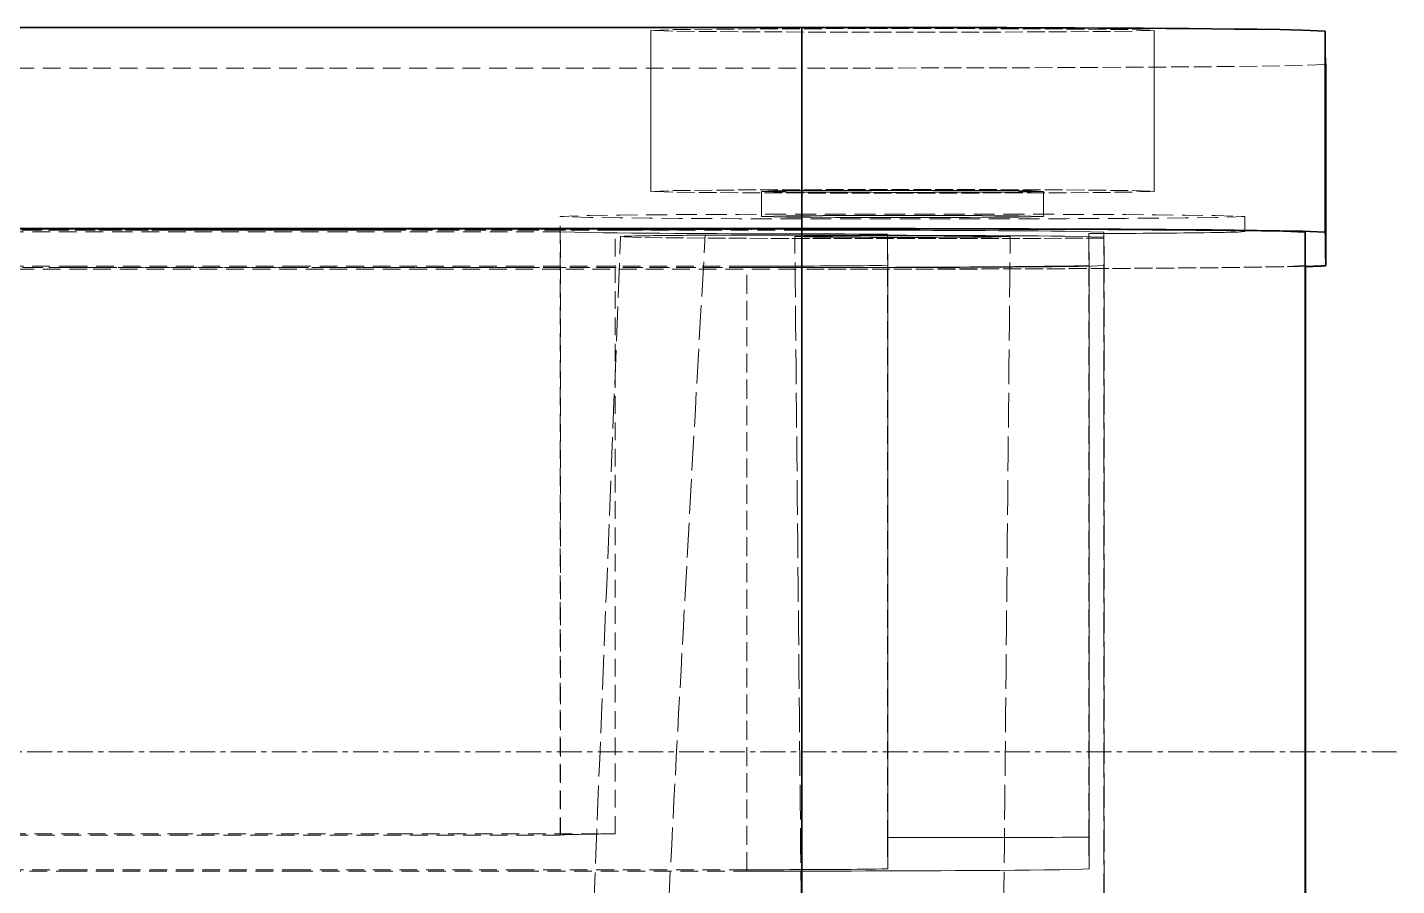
# Model space of a CAD drawing. Header units: millimetres. Extents: x 10 to 410, y 10 to 287.
# Drawn here: x 164.35 to 203, y 219.22 to 243.46 of the extents above; entities that cross this region are included whole.
import ezdxf

# ---------------------------------------------------------------- set-up
doc = ezdxf.new("R2010")
doc.units = ezdxf.units.MM
doc.linetypes.add('CENTER', pattern=[1.15, 0.7, -0.15, 0.15, -0.15])
doc.linetypes.add('DASHED', pattern=[0.75, 0.5, -0.25])
for name, color, linetype, lineweight in [('CENTER', 4, 'CENTER', 13), ('HIDDEN', 8, 'DASHED', 18), ('VISIBLE', 7, 'CONTINUOUS', 35)]:
    doc.layers.add(name, color=color, linetype=linetype, lineweight=lineweight)

msp = doc.modelspace()

# ---------------------------------------------------------------- linework, layer by layer
at = {"layer": 'CENTER'}
msp.add_line((16, 223), (203, 223), dxfattribs=at)
at = {"layer": 'HIDDEN'}
for points in [[(181.95, 243.377), (182.567, 243.398), (183.184, 243.405), (183.802, 243.411), (184.42, 243.415), (185.038, 243.419), (185.655, 243.422), (186.273, 243.424), (186.891, 243.425), (187.509, 243.427), (188.127, 243.427), (188.744, 243.428), (189.362, 243.428), (189.98, 243.427), (190.598, 243.427), (191.215, 243.425), (191.833, 243.424), (192.451, 243.422), (193.069, 243.419), (193.687, 243.415), (194.304, 243.411), (194.922, 243.405), (195.54, 243.398), (196.157, 243.377)], [(196.157, 243.377), (195.54, 243.356), (194.922, 243.348), (194.305, 243.342), (193.687, 243.338), (193.069, 243.335), (192.451, 243.332), (191.833, 243.33), (191.216, 243.328), (190.598, 243.327), (189.98, 243.326), (189.362, 243.326), (188.745, 243.326), (188.127, 243.326), (187.509, 243.327), (186.891, 243.328), (186.273, 243.33), (185.656, 243.332), (185.038, 243.335), (184.42, 243.338), (183.802, 243.342), (183.185, 243.348), (182.567, 243.356), (181.95, 243.377)], [(181.95, 238.831), (181.95, 239.028), (181.95, 239.226), (181.95, 239.424), (181.95, 239.621), (181.95, 239.819), (181.95, 240.017), (181.95, 240.214), (181.95, 240.412), (181.95, 240.61), (181.95, 240.807), (181.95, 241.005), (181.95, 241.203), (181.95, 241.4), (181.95, 241.598), (181.95, 241.795), (181.95, 241.993), (181.95, 242.191), (181.95, 242.388), (181.95, 242.586), (181.95, 242.784), (181.95, 242.981), (181.95, 243.179), (181.95, 243.377)], [(196.157, 243.377), (196.157, 243.377), (196.157, 243.377), (196.157, 243.377), (196.157, 243.377), (196.157, 243.377), (196.157, 243.377), (196.157, 243.377), (196.157, 243.377), (196.157, 243.377), (196.157, 243.377), (196.157, 243.377), (196.157, 243.377), (196.157, 243.377), (196.157, 243.377), (196.157, 243.377), (196.157, 243.377), (196.157, 243.377), (196.157, 243.377), (196.157, 243.377), (196.157, 243.377), (196.157, 243.377), (196.157, 243.377), (196.157, 243.377)], [(196.157, 238.831), (196.157, 239.028), (196.157, 239.226), (196.157, 239.424), (196.157, 239.621), (196.157, 239.819), (196.157, 240.017), (196.157, 240.214), (196.157, 240.412), (196.157, 240.61), (196.157, 240.807), (196.157, 241.005), (196.157, 241.203), (196.157, 241.4), (196.157, 241.598), (196.157, 241.795), (196.157, 241.993), (196.157, 242.191), (196.157, 242.388), (196.157, 242.586), (196.157, 242.784), (196.157, 242.981), (196.157, 243.179), (196.157, 243.377)], [(200.988, 243.356), (200.988, 243.316), (200.989, 243.275), (200.989, 243.234), (200.99, 243.193), (200.99, 243.153), (200.991, 243.112), (200.991, 243.071), (200.992, 243.03), (200.992, 242.989), (200.993, 242.949), (200.994, 242.908), (200.994, 242.867), (200.995, 242.826), (200.995, 242.786), (200.996, 242.745), (200.996, 242.704), (200.997, 242.663), (200.997, 242.622), (200.998, 242.582), (200.998, 242.541), (200.999, 242.5), (200.999, 242.459), (201, 242.419)], [(32.789, 242.312), (39.46, 242.312), (46.132, 242.312), (52.803, 242.312), (59.474, 242.312), (66.145, 242.312), (72.816, 242.312), (79.487, 242.312), (86.159, 242.312), (92.83, 242.312), (99.501, 242.312), (106.172, 242.312), (112.843, 242.312), (119.514, 242.312), (126.186, 242.312), (132.857, 242.312), (139.528, 242.312), (146.199, 242.312), (152.87, 242.312), (159.541, 242.312), (166.213, 242.312), (172.884, 242.312), (179.555, 242.313), (186.226, 242.313)], [(200.988, 242.414), (200.346, 242.387), (199.705, 242.375), (199.063, 242.366), (198.421, 242.359), (197.779, 242.352), (197.137, 242.347), (196.496, 242.342), (195.854, 242.338), (195.212, 242.334), (194.57, 242.331), (193.928, 242.328), (193.286, 242.325), (192.645, 242.323), (192.003, 242.321), (191.361, 242.319), (190.719, 242.318), (190.077, 242.316), (189.435, 242.315), (188.793, 242.314), (188.152, 242.313), (187.51, 242.313), (186.868, 242.313), (186.226, 242.313)], [(186.226, 236.63), (186.226, 236.877), (186.226, 237.124), (186.226, 237.371), (186.226, 237.618), (186.226, 237.865), (186.226, 238.112), (186.226, 238.359), (186.226, 238.606), (186.226, 238.853), (186.226, 239.101), (186.226, 239.348), (186.226, 239.595), (186.226, 239.842), (186.226, 240.089), (186.226, 240.336), (186.226, 240.583), (186.226, 240.83), (186.226, 241.077), (186.226, 241.324), (186.226, 241.571), (186.226, 241.818), (186.226, 242.065), (186.226, 242.313)], [(181.95, 238.831), (182.567, 238.851), (183.184, 238.859), (183.802, 238.865), (184.42, 238.869), (185.038, 238.873), (185.655, 238.875), (186.273, 238.878), (186.891, 238.879), (187.509, 238.88), (188.127, 238.881), (188.744, 238.882), (189.362, 238.882), (189.98, 238.881), (190.598, 238.88), (191.215, 238.879), (191.833, 238.878), (192.451, 238.875), (193.069, 238.873), (193.687, 238.869), (194.304, 238.865), (194.922, 238.859), (195.54, 238.851), (196.157, 238.831)], [(185.075, 238.831), (185.421, 238.842), (185.767, 238.847), (186.113, 238.85), (186.459, 238.852), (186.805, 238.854), (187.15, 238.856), (187.496, 238.857), (187.842, 238.858), (188.188, 238.858), (188.534, 238.859), (188.88, 238.859), (189.226, 238.859), (189.572, 238.859), (189.918, 238.858), (190.264, 238.858), (190.61, 238.857), (190.956, 238.856), (191.302, 238.854), (191.648, 238.852), (191.994, 238.85), (192.34, 238.847), (192.686, 238.842), (193.031, 238.831)], [(196.157, 238.831), (195.54, 238.81), (194.922, 238.802), (194.305, 238.796), (193.687, 238.792), (193.069, 238.789), (192.451, 238.786), (191.833, 238.784), (191.216, 238.782), (190.598, 238.781), (189.98, 238.78), (189.362, 238.78), (188.745, 238.78), (188.127, 238.78), (187.509, 238.781), (186.891, 238.782), (186.273, 238.784), (185.656, 238.786), (185.038, 238.789), (184.42, 238.792), (183.802, 238.796), (183.185, 238.802), (182.567, 238.81), (181.95, 238.831)], [(193.031, 238.831), (192.686, 238.819), (192.34, 238.815), (191.994, 238.811), (191.648, 238.809), (191.302, 238.807), (190.956, 238.806), (190.61, 238.804), (190.264, 238.803), (189.918, 238.803), (189.572, 238.802), (189.226, 238.802), (188.88, 238.802), (188.534, 238.802), (188.188, 238.803), (187.843, 238.803), (187.497, 238.804), (187.151, 238.806), (186.805, 238.807), (186.459, 238.809), (186.113, 238.811), (185.767, 238.815), (185.421, 238.819), (185.075, 238.831)], [(185.075, 238.12), (185.075, 238.151), (185.075, 238.182), (185.075, 238.213), (185.075, 238.244), (185.075, 238.275), (185.075, 238.306), (185.075, 238.336), (185.075, 238.367), (185.075, 238.398), (185.075, 238.429), (185.075, 238.46), (185.075, 238.491), (185.075, 238.522), (185.075, 238.553), (185.075, 238.584), (185.075, 238.614), (185.075, 238.645), (185.075, 238.676), (185.075, 238.707), (185.075, 238.738), (185.075, 238.769), (185.075, 238.8), (185.075, 238.831)], [(193.031, 238.831), (193.031, 238.831), (193.031, 238.831), (193.031, 238.831), (193.031, 238.831), (193.031, 238.831), (193.031, 238.831), (193.031, 238.831), (193.031, 238.831), (193.031, 238.831), (193.031, 238.831), (193.031, 238.831), (193.031, 238.831), (193.031, 238.831), (193.031, 238.831), (193.031, 238.831), (193.031, 238.831), (193.031, 238.831), (193.031, 238.831), (193.031, 238.831), (193.031, 238.831), (193.031, 238.831), (193.031, 238.831), (193.031, 238.831)], [(193.031, 238.12), (193.031, 238.151), (193.031, 238.182), (193.031, 238.213), (193.031, 238.244), (193.031, 238.275), (193.031, 238.306), (193.031, 238.336), (193.031, 238.367), (193.031, 238.398), (193.031, 238.429), (193.031, 238.46), (193.031, 238.491), (193.031, 238.522), (193.031, 238.553), (193.031, 238.584), (193.031, 238.614), (193.031, 238.645), (193.031, 238.676), (193.031, 238.707), (193.031, 238.738), (193.031, 238.769), (193.031, 238.8), (193.031, 238.831)], [(196.157, 238.831), (196.157, 238.831), (196.157, 238.831), (196.157, 238.831), (196.157, 238.831), (196.157, 238.831), (196.157, 238.831), (196.157, 238.831), (196.157, 238.831), (196.157, 238.831), (196.157, 238.831), (196.157, 238.831), (196.157, 238.831), (196.157, 238.831), (196.157, 238.831), (196.157, 238.831), (196.157, 238.831), (196.157, 238.831), (196.157, 238.831), (196.157, 238.831), (196.157, 238.831), (196.157, 238.831), (196.157, 238.831), (196.157, 238.831)], [(179.392, 238.12), (180.231, 238.149), (181.071, 238.159), (181.912, 238.167), (182.752, 238.173), (183.592, 238.177), (184.432, 238.181), (185.272, 238.184), (186.113, 238.186), (186.953, 238.188), (187.793, 238.189), (188.633, 238.19), (189.473, 238.19), (190.313, 238.189), (191.154, 238.188), (191.994, 238.186), (192.834, 238.184), (193.674, 238.181), (194.514, 238.177), (195.354, 238.173), (196.195, 238.167), (197.035, 238.159), (197.875, 238.149), (198.714, 238.12)], [(198.714, 238.12), (197.875, 238.092), (197.035, 238.081), (196.195, 238.074), (195.355, 238.068), (194.515, 238.063), (193.674, 238.059), (192.834, 238.056), (191.994, 238.054), (191.154, 238.053), (190.314, 238.052), (189.474, 238.051), (188.633, 238.051), (187.793, 238.052), (186.953, 238.053), (186.113, 238.054), (185.273, 238.056), (184.432, 238.059), (183.592, 238.063), (182.752, 238.068), (181.912, 238.074), (181.072, 238.081), (180.232, 238.092), (179.392, 238.12)], [(179.392, 220.646), (179.392, 221.406), (179.392, 222.165), (179.392, 222.925), (179.392, 223.685), (179.392, 224.445), (179.392, 225.204), (179.392, 225.964), (179.392, 226.724), (179.392, 227.484), (179.392, 228.243), (179.392, 229.003), (179.392, 229.763), (179.392, 230.523), (179.392, 231.282), (179.392, 232.042), (179.392, 232.802), (179.392, 233.562), (179.392, 234.322), (179.392, 235.081), (179.392, 235.841), (179.392, 236.601), (179.392, 237.361), (179.392, 238.12)], [(185.075, 238.12), (185.421, 238.132), (185.767, 238.136), (186.113, 238.139), (186.459, 238.142), (186.805, 238.144), (187.15, 238.145), (187.496, 238.147), (187.842, 238.147), (188.188, 238.148), (188.534, 238.149), (188.88, 238.149), (189.226, 238.149), (189.572, 238.149), (189.918, 238.148), (190.264, 238.147), (190.61, 238.147), (190.956, 238.145), (191.302, 238.144), (191.648, 238.142), (191.994, 238.139), (192.34, 238.136), (192.686, 238.132), (193.031, 238.12)], [(193.031, 238.12), (192.686, 238.109), (192.34, 238.104), (191.994, 238.101), (191.648, 238.099), (191.302, 238.097), (190.956, 238.095), (190.61, 238.094), (190.264, 238.093), (189.918, 238.092), (189.572, 238.092), (189.226, 238.092), (188.88, 238.092), (188.534, 238.092), (188.188, 238.092), (187.843, 238.093), (187.497, 238.094), (187.151, 238.095), (186.805, 238.097), (186.459, 238.099), (186.113, 238.101), (185.767, 238.104), (185.421, 238.109), (185.075, 238.12)], [(193.031, 238.12), (193.031, 238.12), (193.031, 238.12), (193.031, 238.12), (193.031, 238.12), (193.031, 238.12), (193.031, 238.12), (193.031, 238.12), (193.031, 238.12), (193.031, 238.12), (193.031, 238.12), (193.031, 238.12), (193.031, 238.12), (193.031, 238.12), (193.031, 238.12), (193.031, 238.12), (193.031, 238.12), (193.031, 238.12), (193.031, 238.12), (193.031, 238.12), (193.031, 238.12), (193.031, 238.12), (193.031, 238.12), (193.031, 238.12)], [(198.714, 238.12), (198.714, 238.12), (198.714, 238.12), (198.714, 238.12), (198.714, 238.12), (198.714, 238.12), (198.714, 238.12), (198.714, 238.12), (198.714, 238.12), (198.714, 238.12), (198.714, 238.12), (198.714, 238.12), (198.714, 238.12), (198.714, 238.12), (198.714, 238.12), (198.714, 238.12), (198.714, 238.12), (198.714, 238.12), (198.714, 238.12), (198.714, 238.12), (198.714, 238.12), (198.714, 238.12), (198.714, 238.12), (198.714, 238.12)], [(198.714, 237.694), (198.714, 237.713), (198.714, 237.731), (198.714, 237.75), (198.714, 237.768), (198.714, 237.787), (198.714, 237.805), (198.714, 237.824), (198.714, 237.842), (198.714, 237.861), (198.714, 237.879), (198.714, 237.898), (198.714, 237.916), (198.714, 237.935), (198.714, 237.953), (198.714, 237.972), (198.714, 237.991), (198.714, 238.009), (198.714, 238.028), (198.714, 238.046), (198.714, 238.065), (198.714, 238.083), (198.714, 238.102), (198.714, 238.12)], [(186.211, 237.735), (179.54, 237.735), (172.869, 237.735), (166.198, 237.735), (159.527, 237.735), (152.856, 237.735), (146.184, 237.735), (139.513, 237.735), (132.842, 237.735), (126.171, 237.735), (119.5, 237.735), (112.829, 237.735), (106.157, 237.735), (99.486, 237.735), (92.815, 237.735), (86.144, 237.735), (79.473, 237.735), (72.802, 237.735), (66.13, 237.735), (59.459, 237.735), (52.788, 237.735), (46.117, 237.735), (39.446, 237.735), (32.775, 237.735)], [(180.947, 237.732), (174.734, 237.732), (168.52, 237.732), (162.307, 237.732), (156.094, 237.732), (149.88, 237.732), (143.667, 237.732), (137.453, 237.732), (131.24, 237.732), (125.027, 237.732), (118.813, 237.732), (112.6, 237.732), (106.386, 237.732), (100.173, 237.732), (93.959, 237.732), (87.746, 237.732), (81.533, 237.732), (75.319, 237.732), (69.106, 237.732), (62.892, 237.732), (56.679, 237.732), (50.466, 237.732), (44.252, 237.732), (38.039, 237.732)], [(179.402, 237.691), (173.323, 237.691), (167.244, 237.691), (161.165, 237.691), (155.086, 237.691), (149.007, 237.691), (142.928, 237.691), (136.849, 237.691), (130.77, 237.691), (124.691, 237.691), (118.612, 237.691), (112.533, 237.691), (106.454, 237.691), (100.375, 237.691), (94.296, 237.691), (88.217, 237.691), (82.138, 237.691), (76.059, 237.691), (69.98, 237.691), (63.901, 237.691), (57.822, 237.691), (51.743, 237.691), (45.664, 237.691), (39.585, 237.691)], [(179.402, 220.643), (179.402, 221.384), (179.402, 222.125), (179.402, 222.867), (179.402, 223.608), (179.402, 224.349), (179.402, 225.09), (179.402, 225.831), (179.402, 226.573), (179.402, 227.314), (179.402, 228.055), (179.402, 228.796), (179.402, 229.538), (179.402, 230.279), (179.402, 231.02), (179.402, 231.761), (179.402, 232.502), (179.402, 233.244), (179.402, 233.985), (179.402, 234.726), (179.402, 235.467), (179.402, 236.209), (179.402, 236.95), (179.402, 237.691)], [(188.628, 237.625), (188.227, 237.625), (187.826, 237.625), (187.425, 237.626), (187.023, 237.626), (186.622, 237.627), (186.221, 237.628), (185.82, 237.629), (185.419, 237.63), (185.018, 237.631), (184.616, 237.632), (184.215, 237.634), (183.814, 237.636), (183.413, 237.638), (183.012, 237.64), (182.611, 237.642), (182.209, 237.645), (181.808, 237.648), (181.407, 237.652), (181.006, 237.656), (180.605, 237.66), (180.204, 237.666), (179.803, 237.674), (179.402, 237.691)], [(180.947, 237.732), (181.72, 237.739), (182.492, 237.745), (183.265, 237.75), (184.037, 237.753), (184.81, 237.756), (185.582, 237.759), (186.355, 237.761), (187.127, 237.762), (187.9, 237.763), (188.672, 237.763), (189.445, 237.763), (190.217, 237.763), (190.99, 237.762), (191.763, 237.761), (192.535, 237.759), (193.308, 237.756), (194.08, 237.753), (194.853, 237.749), (195.625, 237.745), (196.398, 237.739), (197.17, 237.732), (197.943, 237.721), (198.714, 237.694)], [(180.947, 220.684), (180.947, 221.425), (180.947, 222.166), (180.947, 222.907), (180.947, 223.649), (180.947, 224.39), (180.947, 225.131), (180.947, 225.872), (180.947, 226.613), (180.947, 227.355), (180.947, 228.096), (180.947, 228.837), (180.947, 229.578), (180.947, 230.32), (180.947, 231.061), (180.947, 231.802), (180.947, 232.543), (180.947, 233.284), (180.947, 234.026), (180.947, 234.767), (180.947, 235.508), (180.947, 236.249), (180.947, 236.991), (180.947, 237.732)], [(194.736, 237.674), (194.367, 237.691), (193.996, 237.699), (193.625, 237.704), (193.255, 237.708), (192.884, 237.712), (192.513, 237.715), (192.143, 237.718), (191.772, 237.72), (191.401, 237.722), (191.031, 237.724), (190.66, 237.726), (190.289, 237.727), (189.918, 237.729), (189.548, 237.73), (189.177, 237.731), (188.806, 237.732), (188.436, 237.733), (188.065, 237.733), (187.694, 237.734), (187.323, 237.734), (186.953, 237.735), (186.582, 237.735), (186.211, 237.735)], [(186.211, 237.593), (186.211, 237.599), (186.211, 237.605), (186.211, 237.611), (186.211, 237.617), (186.211, 237.624), (186.211, 237.63), (186.211, 237.636), (186.211, 237.642), (186.211, 237.648), (186.211, 237.655), (186.211, 237.661), (186.211, 237.667), (186.211, 237.673), (186.211, 237.679), (186.211, 237.685), (186.211, 237.692), (186.211, 237.698), (186.211, 237.704), (186.211, 237.71), (186.211, 237.716), (186.211, 237.722), (186.211, 237.729), (186.211, 237.735)], [(198.714, 237.694), (198.524, 237.68), (198.332, 237.675), (198.141, 237.671), (197.949, 237.667), (197.758, 237.664), (197.566, 237.661), (197.375, 237.659), (197.183, 237.657), (196.992, 237.655), (196.8, 237.653), (196.609, 237.651), (196.417, 237.649), (196.226, 237.648), (196.034, 237.646), (195.843, 237.645), (195.651, 237.643), (195.46, 237.642), (195.268, 237.641), (195.077, 237.64), (194.885, 237.639), (194.694, 237.638), (194.502, 237.637), (194.311, 237.636)], [(194.749, 236.736), (194.748, 236.777), (194.748, 236.817), (194.747, 236.858), (194.747, 236.899), (194.746, 236.94), (194.746, 236.98), (194.745, 237.021), (194.745, 237.062), (194.744, 237.103), (194.743, 237.144), (194.743, 237.184), (194.742, 237.225), (194.742, 237.266), (194.741, 237.307), (194.741, 237.347), (194.74, 237.388), (194.74, 237.429), (194.739, 237.47), (194.739, 237.511), (194.738, 237.551), (194.738, 237.592), (194.737, 237.633), (194.736, 237.674)], [(194.736, 237.532), (194.736, 237.538), (194.736, 237.544), (194.736, 237.55), (194.736, 237.556), (194.736, 237.562), (194.736, 237.569), (194.736, 237.575), (194.736, 237.581), (194.736, 237.587), (194.736, 237.593), (194.736, 237.6), (194.736, 237.606), (194.736, 237.612), (194.736, 237.618), (194.736, 237.624), (194.736, 237.63), (194.736, 237.637), (194.736, 237.643), (194.736, 237.649), (194.736, 237.655), (194.736, 237.661), (194.736, 237.667), (194.736, 237.674)], [(198.714, 237.694), (198.714, 237.694), (198.714, 237.694), (198.714, 237.694), (198.714, 237.694), (198.714, 237.694), (198.714, 237.694), (198.714, 237.694), (198.714, 237.694), (198.714, 237.694), (198.714, 237.694), (198.714, 237.694), (198.714, 237.694), (198.714, 237.694), (198.714, 237.694), (198.714, 237.694), (198.714, 237.694), (198.714, 237.694), (198.714, 237.694), (198.714, 237.694), (198.714, 237.694), (198.714, 237.694), (198.714, 237.694), (198.714, 237.694)], [(200.419, 237.674), (200.42, 237.633), (200.42, 237.592), (200.421, 237.551), (200.421, 237.511), (200.422, 237.47), (200.423, 237.429), (200.423, 237.388), (200.424, 237.347), (200.424, 237.307), (200.425, 237.266), (200.425, 237.225), (200.426, 237.184), (200.426, 237.144), (200.427, 237.103), (200.427, 237.062), (200.428, 237.021), (200.428, 236.98), (200.429, 236.94), (200.43, 236.899), (200.43, 236.858), (200.431, 236.817), (200.431, 236.777), (200.432, 236.736)], [(181.097, 237.552), (181.048, 236.323), (180.999, 235.094), (180.95, 233.864), (180.901, 232.635), (180.851, 231.406), (180.802, 230.177), (180.753, 228.948), (180.704, 227.718), (180.655, 226.489), (180.606, 225.26), (180.556, 224.031), (180.507, 222.802), (180.458, 221.573), (180.409, 220.343), (180.36, 219.114), (180.311, 217.885), (180.261, 216.656), (180.212, 215.427), (180.163, 214.197), (180.114, 212.968), (180.065, 211.739), (180.016, 210.51), (179.966, 209.281)], [(181.097, 237.552), (181.2, 237.561), (181.304, 237.565), (181.408, 237.568), (181.512, 237.57), (181.616, 237.572), (181.719, 237.574), (181.823, 237.576), (181.927, 237.577), (182.031, 237.579), (182.135, 237.58), (182.239, 237.581), (182.342, 237.583), (182.446, 237.584), (182.55, 237.585), (182.654, 237.586), (182.758, 237.587), (182.862, 237.588), (182.966, 237.589), (183.069, 237.59), (183.173, 237.59), (183.277, 237.591), (183.381, 237.592), (183.485, 237.593)], [(194.737, 237.512), (194.144, 237.508), (193.551, 237.505), (192.958, 237.502), (192.364, 237.5), (191.771, 237.498), (191.178, 237.497), (190.585, 237.496), (189.992, 237.495), (189.399, 237.495), (188.806, 237.495), (188.213, 237.495), (187.62, 237.496), (187.027, 237.497), (186.434, 237.498), (185.841, 237.5), (185.248, 237.502), (184.655, 237.504), (184.062, 237.508), (183.469, 237.511), (182.876, 237.516), (182.283, 237.522), (181.69, 237.53), (181.097, 237.552)], [(183.485, 237.593), (183.415, 236.364), (183.345, 235.135), (183.276, 233.906), (183.207, 232.677), (183.139, 231.448), (183.071, 230.219), (183.003, 228.989), (182.936, 227.76), (182.869, 226.531), (182.802, 225.302), (182.736, 224.073), (182.67, 222.844), (182.604, 221.614), (182.539, 220.385), (182.474, 219.156), (182.409, 217.927), (182.345, 216.697), (182.28, 215.468), (182.216, 214.239), (182.152, 213.009), (182.089, 211.78), (182.025, 210.551), (181.962, 209.321)], [(183.485, 237.593), (183.603, 237.593), (183.722, 237.593), (183.84, 237.593), (183.959, 237.593), (184.077, 237.593), (184.196, 237.593), (184.315, 237.593), (184.433, 237.593), (184.552, 237.593), (184.67, 237.593), (184.789, 237.593), (184.907, 237.593), (185.026, 237.593), (185.144, 237.593), (185.263, 237.593), (185.382, 237.593), (185.5, 237.593), (185.619, 237.593), (185.737, 237.593), (185.856, 237.593), (185.974, 237.593), (186.093, 237.593), (186.211, 237.593)], [(186.014, 237.552), (186.278, 237.561), (186.542, 237.564), (186.806, 237.567), (187.071, 237.569), (187.335, 237.57), (187.599, 237.571), (187.864, 237.572), (188.128, 237.573), (188.392, 237.573), (188.657, 237.574), (188.921, 237.574), (189.185, 237.574), (189.45, 237.574), (189.714, 237.573), (189.978, 237.573), (190.243, 237.572), (190.507, 237.571), (190.772, 237.57), (191.036, 237.569), (191.3, 237.567), (191.565, 237.564), (191.829, 237.561), (192.093, 237.552)], [(192.093, 237.552), (191.829, 237.543), (191.565, 237.54), (191.3, 237.537), (191.036, 237.535), (190.772, 237.534), (190.507, 237.533), (190.243, 237.532), (189.979, 237.531), (189.714, 237.531), (189.45, 237.53), (189.186, 237.53), (188.921, 237.53), (188.657, 237.53), (188.392, 237.531), (188.128, 237.531), (187.864, 237.532), (187.599, 237.533), (187.335, 237.534), (187.071, 237.535), (186.806, 237.537), (186.542, 237.54), (186.278, 237.543), (186.014, 237.552)], [(186.283, 209.281), (186.271, 210.51), (186.26, 211.739), (186.248, 212.968), (186.236, 214.197), (186.224, 215.427), (186.213, 216.656), (186.201, 217.885), (186.189, 219.114), (186.178, 220.343), (186.166, 221.572), (186.154, 222.802), (186.142, 224.031), (186.131, 225.26), (186.119, 226.489), (186.107, 227.718), (186.096, 228.948), (186.084, 230.177), (186.072, 231.406), (186.06, 232.635), (186.049, 233.864), (186.037, 235.094), (186.025, 236.323), (186.014, 237.552)], [(194.736, 237.532), (194.367, 237.549), (193.996, 237.557), (193.625, 237.562), (193.255, 237.566), (192.884, 237.57), (192.513, 237.573), (192.143, 237.576), (191.772, 237.578), (191.401, 237.58), (191.031, 237.582), (190.66, 237.584), (190.289, 237.585), (189.918, 237.587), (189.548, 237.588), (189.177, 237.589), (188.806, 237.59), (188.436, 237.591), (188.065, 237.591), (187.694, 237.592), (187.323, 237.592), (186.953, 237.593), (186.582, 237.593), (186.211, 237.593)], [(188.628, 220.577), (188.628, 221.318), (188.628, 222.059), (188.628, 222.8), (188.628, 223.542), (188.628, 224.283), (188.628, 225.024), (188.628, 225.765), (188.628, 226.506), (188.628, 227.248), (188.628, 227.989), (188.628, 228.73), (188.628, 229.471), (188.628, 230.213), (188.628, 230.954), (188.628, 231.695), (188.628, 232.436), (188.628, 233.177), (188.628, 233.919), (188.628, 234.66), (188.628, 235.401), (188.628, 236.142), (188.628, 236.884), (188.628, 237.625)], [(188.64, 236.747), (188.639, 236.785), (188.639, 236.823), (188.638, 236.862), (188.638, 236.9), (188.637, 236.938), (188.637, 236.976), (188.636, 237.014), (188.636, 237.052), (188.635, 237.091), (188.635, 237.129), (188.634, 237.167), (188.634, 237.205), (188.633, 237.243), (188.633, 237.281), (188.632, 237.32), (188.632, 237.358), (188.631, 237.396), (188.631, 237.434), (188.63, 237.472), (188.63, 237.51), (188.629, 237.548), (188.629, 237.587), (188.628, 237.625)], [(191.824, 209.281), (191.835, 210.51), (191.847, 211.739), (191.859, 212.968), (191.871, 214.197), (191.882, 215.427), (191.894, 216.656), (191.906, 217.885), (191.917, 219.114), (191.929, 220.343), (191.941, 221.572), (191.952, 222.802), (191.964, 224.031), (191.976, 225.26), (191.988, 226.489), (191.999, 227.718), (192.011, 228.948), (192.023, 230.177), (192.034, 231.406), (192.046, 232.635), (192.058, 233.864), (192.07, 235.094), (192.081, 236.323), (192.093, 237.552)], [(192.093, 237.552), (192.093, 237.552), (192.093, 237.552), (192.093, 237.552), (192.093, 237.552), (192.093, 237.552), (192.093, 237.552), (192.093, 237.552), (192.093, 237.552), (192.093, 237.552), (192.093, 237.552), (192.093, 237.552), (192.093, 237.552), (192.093, 237.552), (192.093, 237.552), (192.093, 237.552), (192.093, 237.552), (192.093, 237.552), (192.093, 237.552), (192.093, 237.552), (192.093, 237.552), (192.093, 237.552), (192.093, 237.552), (192.093, 237.552)], [(194.323, 236.747), (194.322, 236.786), (194.321, 236.824), (194.321, 236.863), (194.32, 236.902), (194.32, 236.94), (194.319, 236.979), (194.319, 237.018), (194.318, 237.056), (194.318, 237.095), (194.317, 237.134), (194.317, 237.172), (194.316, 237.211), (194.316, 237.249), (194.315, 237.288), (194.315, 237.327), (194.314, 237.365), (194.314, 237.404), (194.313, 237.443), (194.313, 237.481), (194.312, 237.52), (194.312, 237.559), (194.311, 237.597), (194.311, 237.636)], [(194.311, 220.588), (194.311, 221.329), (194.311, 222.07), (194.311, 222.811), (194.311, 223.553), (194.311, 224.294), (194.311, 225.035), (194.311, 225.776), (194.311, 226.518), (194.311, 227.259), (194.311, 228), (194.311, 228.741), (194.311, 229.482), (194.311, 230.224), (194.311, 230.965), (194.311, 231.706), (194.311, 232.447), (194.311, 233.189), (194.311, 233.93), (194.311, 234.671), (194.311, 235.412), (194.311, 236.153), (194.311, 236.895), (194.311, 237.636)], [(194.736, 237.532), (194.736, 237.531), (194.736, 237.53), (194.736, 237.529), (194.736, 237.528), (194.736, 237.527), (194.736, 237.527), (194.736, 237.526), (194.737, 237.525), (194.737, 237.524), (194.737, 237.523), (194.737, 237.522), (194.737, 237.521), (194.737, 237.521), (194.737, 237.52), (194.737, 237.519), (194.737, 237.518), (194.737, 237.517), (194.737, 237.516), (194.737, 237.515), (194.737, 237.515), (194.737, 237.514), (194.737, 237.513), (194.737, 237.512)], [(194.737, 209.23), (194.737, 210.459), (194.737, 211.689), (194.737, 212.919), (194.737, 214.148), (194.737, 215.378), (194.737, 216.608), (194.737, 217.837), (194.737, 219.067), (194.737, 220.297), (194.737, 221.526), (194.737, 222.756), (194.737, 223.986), (194.737, 225.215), (194.737, 226.445), (194.737, 227.675), (194.737, 228.904), (194.737, 230.134), (194.737, 231.364), (194.737, 232.593), (194.737, 233.823), (194.737, 235.053), (194.737, 236.282), (194.737, 237.512)], [(186.225, 236.675), (179.554, 236.675), (172.883, 236.675), (166.212, 236.675), (159.541, 236.675), (152.87, 236.675), (146.198, 236.675), (139.527, 236.675), (132.856, 236.675), (126.185, 236.675), (119.514, 236.675), (112.843, 236.675), (106.171, 236.675), (99.5, 236.675), (92.829, 236.675), (86.158, 236.675), (79.487, 236.675), (72.816, 236.675), (66.144, 236.675), (59.473, 236.675), (52.802, 236.675), (46.131, 236.675), (39.46, 236.675), (32.789, 236.675)], [(32.789, 236.634), (39.46, 236.634), (46.132, 236.634), (52.803, 236.634), (59.474, 236.634), (66.145, 236.634), (72.816, 236.634), (79.487, 236.634), (86.159, 236.634), (92.83, 236.634), (99.501, 236.634), (106.172, 236.634), (112.843, 236.634), (119.514, 236.634), (126.185, 236.634), (132.857, 236.634), (139.528, 236.634), (146.199, 236.634), (152.87, 236.634), (159.541, 236.634), (166.212, 236.634), (172.884, 236.634), (179.555, 236.634), (186.226, 236.634)], [(32.789, 236.63), (39.46, 236.63), (46.132, 236.63), (52.803, 236.63), (59.474, 236.63), (66.145, 236.63), (72.816, 236.63), (79.487, 236.63), (86.159, 236.63), (92.83, 236.63), (99.501, 236.63), (106.172, 236.63), (112.843, 236.63), (119.514, 236.63), (126.186, 236.63), (132.857, 236.63), (139.528, 236.63), (146.199, 236.63), (152.87, 236.63), (159.541, 236.63), (166.213, 236.63), (172.884, 236.63), (179.555, 236.63), (186.226, 236.63)], [(184.663, 236.678), (178.288, 236.678), (171.914, 236.678), (165.54, 236.678), (159.165, 236.678), (152.791, 236.678), (146.417, 236.678), (140.042, 236.678), (133.668, 236.678), (127.294, 236.678), (120.919, 236.678), (114.545, 236.678), (108.17, 236.678), (101.796, 236.678), (95.422, 236.678), (89.047, 236.678), (82.673, 236.678), (76.299, 236.678), (69.924, 236.678), (63.55, 236.678), (57.176, 236.678), (50.801, 236.678), (44.427, 236.678), (38.053, 236.678)], [(184.662, 236.718), (178.355, 236.718), (172.048, 236.718), (165.741, 236.718), (159.434, 236.718), (153.126, 236.718), (146.819, 236.718), (140.512, 236.718), (134.205, 236.718), (127.898, 236.718), (121.591, 236.718), (115.284, 236.718), (108.977, 236.718), (102.669, 236.718), (96.362, 236.718), (90.055, 236.718), (83.748, 236.718), (77.441, 236.718), (71.134, 236.718), (64.827, 236.718), (58.519, 236.718), (52.212, 236.718), (45.905, 236.718), (39.598, 236.718)], [(184.662, 236.718), (184.835, 236.719), (185.008, 236.719), (185.181, 236.719), (185.354, 236.719), (185.527, 236.719), (185.7, 236.72), (185.873, 236.72), (186.046, 236.72), (186.219, 236.721), (186.392, 236.721), (186.565, 236.722), (186.738, 236.723), (186.911, 236.724), (187.084, 236.724), (187.256, 236.725), (187.429, 236.727), (187.602, 236.728), (187.775, 236.729), (187.948, 236.731), (188.121, 236.733), (188.294, 236.735), (188.467, 236.739), (188.64, 236.747)], [(184.662, 219.67), (184.662, 220.412), (184.662, 221.153), (184.662, 221.894), (184.662, 222.635), (184.662, 223.377), (184.662, 224.118), (184.662, 224.859), (184.662, 225.6), (184.662, 226.341), (184.662, 227.083), (184.662, 227.824), (184.662, 228.565), (184.662, 229.306), (184.662, 230.048), (184.662, 230.789), (184.662, 231.53), (184.662, 232.271), (184.662, 233.012), (184.662, 233.754), (184.662, 234.495), (184.662, 235.236), (184.662, 235.977), (184.662, 236.718)], [(184.663, 236.678), (185.083, 236.678), (185.503, 236.678), (185.923, 236.678), (186.343, 236.679), (186.763, 236.679), (187.183, 236.68), (187.603, 236.681), (188.023, 236.682), (188.443, 236.683), (188.863, 236.685), (189.283, 236.686), (189.703, 236.688), (190.123, 236.69), (190.543, 236.692), (190.963, 236.695), (191.383, 236.697), (191.803, 236.7), (192.223, 236.704), (192.643, 236.708), (193.063, 236.713), (193.484, 236.719), (193.903, 236.727), (194.323, 236.747)], [(184.663, 219.63), (184.663, 220.371), (184.663, 221.112), (184.663, 221.853), (184.663, 222.595), (184.663, 223.336), (184.663, 224.077), (184.663, 224.818), (184.663, 225.559), (184.663, 226.301), (184.663, 227.042), (184.663, 227.783), (184.663, 228.524), (184.663, 229.266), (184.663, 230.007), (184.663, 230.748), (184.663, 231.489), (184.663, 232.23), (184.663, 232.972), (184.663, 233.713), (184.663, 234.454), (184.663, 235.195), (184.663, 235.937), (184.663, 236.678)], [(186.225, 236.675), (186.596, 236.675), (186.967, 236.675), (187.337, 236.675), (187.708, 236.676), (188.079, 236.676), (188.449, 236.677), (188.82, 236.678), (189.19, 236.679), (189.561, 236.68), (189.932, 236.681), (190.302, 236.682), (190.673, 236.684), (191.044, 236.685), (191.414, 236.687), (191.785, 236.689), (192.156, 236.692), (192.526, 236.695), (192.897, 236.698), (193.267, 236.701), (193.638, 236.706), (194.009, 236.711), (194.379, 236.718), (194.749, 236.736)], [(186.225, 208.261), (186.225, 209.497), (186.225, 210.732), (186.225, 211.967), (186.225, 213.203), (186.225, 214.438), (186.225, 215.673), (186.225, 216.909), (186.225, 218.144), (186.225, 219.38), (186.225, 220.615), (186.225, 221.85), (186.225, 223.086), (186.225, 224.321), (186.225, 225.556), (186.225, 226.792), (186.225, 228.027), (186.225, 229.262), (186.225, 230.498), (186.225, 231.733), (186.225, 232.969), (186.225, 234.204), (186.225, 235.439), (186.225, 236.675)], [(200.419, 236.732), (199.803, 236.706), (199.186, 236.694), (198.569, 236.685), (197.952, 236.678), (197.334, 236.672), (196.717, 236.667), (196.1, 236.663), (195.483, 236.659), (194.866, 236.655), (194.249, 236.652), (193.632, 236.649), (193.015, 236.646), (192.397, 236.644), (191.78, 236.642), (191.163, 236.64), (190.546, 236.639), (189.929, 236.637), (189.312, 236.636), (188.695, 236.635), (188.077, 236.635), (187.46, 236.634), (186.843, 236.634), (186.226, 236.634)], [(200.432, 236.707), (199.814, 236.694), (199.197, 236.685), (198.579, 236.678), (197.961, 236.671), (197.344, 236.666), (196.726, 236.661), (196.108, 236.657), (195.491, 236.653), (194.873, 236.65), (194.256, 236.647), (193.638, 236.644), (193.02, 236.642), (192.403, 236.64), (191.785, 236.638), (191.167, 236.636), (190.55, 236.634), (189.932, 236.633), (189.314, 236.632), (188.697, 236.631), (188.079, 236.631), (187.461, 236.63), (186.844, 236.63), (186.226, 236.63)], [(186.226, 202.538), (186.226, 204.02), (186.226, 205.503), (186.226, 206.985), (186.226, 208.467), (186.226, 209.95), (186.226, 211.432), (186.226, 212.915), (186.226, 214.397), (186.226, 215.88), (186.226, 217.362), (186.226, 218.845), (186.226, 220.327), (186.226, 221.809), (186.226, 223.292), (186.226, 224.774), (186.226, 226.257), (186.226, 227.739), (186.226, 229.222), (186.226, 230.704), (186.226, 232.187), (186.226, 233.669), (186.226, 235.151), (186.226, 236.634)], [(188.64, 236.747), (188.64, 236.747), (188.64, 236.747), (188.64, 236.747), (188.64, 236.747), (188.64, 236.747), (188.64, 236.747), (188.64, 236.747), (188.64, 236.747), (188.64, 236.747), (188.64, 236.747), (188.64, 236.747), (188.64, 236.747), (188.64, 236.747), (188.64, 236.747), (188.64, 236.747), (188.64, 236.747), (188.64, 236.747), (188.64, 236.747), (188.64, 236.747), (188.64, 236.747), (188.64, 236.747), (188.64, 236.747), (188.64, 236.747)], [(188.64, 236.747), (188.64, 236.006), (188.64, 235.265), (188.64, 234.523), (188.64, 233.782), (188.64, 233.041), (188.64, 232.3), (188.64, 231.559), (188.64, 230.817), (188.64, 230.076), (188.64, 229.335), (188.64, 228.594), (188.64, 227.852), (188.64, 227.111), (188.64, 226.37), (188.64, 225.629), (188.64, 224.888), (188.64, 224.146), (188.64, 223.405), (188.64, 222.664), (188.64, 221.923), (188.64, 221.181), (188.64, 220.44), (188.64, 219.699)], [(188.64, 219.699), (188.64, 220.44), (188.64, 221.181), (188.64, 221.923), (188.64, 222.664), (188.64, 223.405), (188.64, 224.146), (188.64, 224.888), (188.64, 225.629), (188.64, 226.37), (188.64, 227.111), (188.64, 227.852), (188.64, 228.594), (188.64, 229.335), (188.64, 230.076), (188.64, 230.817), (188.64, 231.559), (188.64, 232.3), (188.64, 233.041), (188.64, 233.782), (188.64, 234.523), (188.64, 235.265), (188.64, 236.006), (188.64, 236.747)], [(194.323, 236.747), (194.323, 236.747), (194.323, 236.747), (194.323, 236.747), (194.323, 236.747), (194.323, 236.747), (194.323, 236.747), (194.323, 236.747), (194.323, 236.747), (194.323, 236.747), (194.323, 236.747), (194.323, 236.747), (194.323, 236.747), (194.323, 236.747), (194.323, 236.747), (194.323, 236.747), (194.323, 236.747), (194.323, 236.747), (194.323, 236.747), (194.323, 236.747), (194.323, 236.747), (194.323, 236.747), (194.323, 236.747), (194.323, 236.747)], [(194.323, 236.747), (194.323, 236.006), (194.323, 235.265), (194.323, 234.523), (194.323, 233.782), (194.323, 233.041), (194.323, 232.3), (194.323, 231.559), (194.323, 230.817), (194.323, 230.076), (194.323, 229.335), (194.323, 228.594), (194.323, 227.852), (194.323, 227.111), (194.323, 226.37), (194.323, 225.629), (194.323, 224.888), (194.323, 224.146), (194.323, 223.405), (194.323, 222.664), (194.323, 221.923), (194.323, 221.181), (194.323, 220.44), (194.323, 219.699)], [(194.323, 219.699), (194.323, 220.44), (194.323, 221.181), (194.323, 221.923), (194.323, 222.664), (194.323, 223.405), (194.323, 224.146), (194.323, 224.888), (194.323, 225.629), (194.323, 226.37), (194.323, 227.111), (194.323, 227.852), (194.323, 228.594), (194.323, 229.335), (194.323, 230.076), (194.323, 230.817), (194.323, 231.559), (194.323, 232.3), (194.323, 233.041), (194.323, 233.782), (194.323, 234.523), (194.323, 235.265), (194.323, 236.006), (194.323, 236.747)], [(194.749, 236.736), (194.749, 236.736), (194.749, 236.736), (194.749, 236.736), (194.749, 236.736), (194.749, 236.736), (194.749, 236.736), (194.749, 236.736), (194.749, 236.736), (194.749, 236.736), (194.749, 236.736), (194.749, 236.736), (194.749, 236.736), (194.749, 236.736), (194.749, 236.736), (194.749, 236.736), (194.749, 236.736), (194.749, 236.736), (194.749, 236.736), (194.749, 236.736), (194.749, 236.736), (194.749, 236.736), (194.749, 236.736), (194.749, 236.736)], [(194.749, 236.736), (194.749, 235.5), (194.749, 234.265), (194.749, 233.03), (194.749, 231.794), (194.749, 230.559), (194.749, 229.324), (194.749, 228.088), (194.749, 226.853), (194.749, 225.618), (194.749, 224.382), (194.749, 223.147), (194.749, 221.911), (194.749, 220.676), (194.749, 219.441), (194.749, 218.205), (194.749, 216.97), (194.749, 215.735), (194.749, 214.499), (194.749, 213.264), (194.749, 212.028), (194.749, 210.793), (194.749, 209.558), (194.749, 208.322)], [(194.749, 208.322), (194.749, 209.558), (194.749, 210.793), (194.749, 212.028), (194.749, 213.264), (194.749, 214.499), (194.749, 215.735), (194.749, 216.97), (194.749, 218.205), (194.749, 219.441), (194.749, 220.676), (194.749, 221.911), (194.749, 223.147), (194.749, 224.382), (194.749, 225.618), (194.749, 226.853), (194.749, 228.088), (194.749, 229.324), (194.749, 230.559), (194.749, 231.794), (194.749, 233.03), (194.749, 234.265), (194.749, 235.5), (194.749, 236.736)], [(38.039, 220.684), (44.252, 220.684), (50.466, 220.684), (56.679, 220.684), (62.892, 220.684), (69.106, 220.684), (75.319, 220.684), (81.533, 220.684), (87.746, 220.684), (93.959, 220.684), (100.173, 220.684), (106.386, 220.684), (112.6, 220.684), (118.813, 220.684), (125.027, 220.684), (131.24, 220.684), (137.453, 220.684), (143.667, 220.684), (149.88, 220.684), (156.094, 220.684), (162.307, 220.684), (168.52, 220.684), (174.734, 220.684), (180.947, 220.684)], [(179.392, 220.646), (179.459, 220.654), (179.527, 220.657), (179.594, 220.66), (179.662, 220.662), (179.73, 220.664), (179.797, 220.666), (179.865, 220.667), (179.932, 220.669), (180, 220.67), (180.068, 220.671), (180.135, 220.673), (180.203, 220.674), (180.271, 220.675), (180.338, 220.676), (180.406, 220.677), (180.474, 220.678), (180.541, 220.679), (180.609, 220.68), (180.677, 220.681), (180.744, 220.681), (180.812, 220.682), (180.88, 220.683), (180.947, 220.684)], [(179.402, 220.643), (174.139, 220.643), (168.875, 220.643), (163.612, 220.643), (158.349, 220.643), (153.086, 220.643), (147.823, 220.643), (142.559, 220.643), (137.296, 220.643), (132.033, 220.643), (126.77, 220.643), (121.507, 220.643), (116.243, 220.643), (110.98, 220.643), (105.717, 220.643), (100.454, 220.643), (95.19, 220.643), (89.927, 220.643), (84.664, 220.643), (79.401, 220.643), (74.138, 220.643), (68.874, 220.643), (63.611, 220.643), (58.348, 220.643)], [(179.402, 220.643), (179.401, 220.643), (179.401, 220.643), (179.401, 220.643), (179.4, 220.643), (179.4, 220.643), (179.399, 220.643), (179.399, 220.643), (179.398, 220.644), (179.398, 220.644), (179.398, 220.644), (179.397, 220.644), (179.397, 220.644), (179.396, 220.644), (179.396, 220.644), (179.395, 220.644), (179.395, 220.644), (179.395, 220.645), (179.394, 220.645), (179.394, 220.645), (179.393, 220.645), (179.393, 220.645), (179.393, 220.646), (179.392, 220.646)], [(194.311, 220.588), (194.064, 220.587), (193.817, 220.586), (193.569, 220.585), (193.322, 220.584), (193.075, 220.583), (192.828, 220.582), (192.581, 220.581), (192.334, 220.581), (192.087, 220.58), (191.84, 220.58), (191.593, 220.579), (191.346, 220.579), (191.099, 220.578), (190.852, 220.578), (190.605, 220.578), (190.358, 220.577), (190.11, 220.577), (189.863, 220.577), (189.616, 220.577), (189.369, 220.577), (189.122, 220.577), (188.875, 220.577), (188.628, 220.577)], [(188.64, 219.699), (188.639, 219.737), (188.639, 219.775), (188.638, 219.813), (188.638, 219.852), (188.637, 219.89), (188.637, 219.928), (188.636, 219.966), (188.636, 220.004), (188.635, 220.042), (188.635, 220.081), (188.634, 220.119), (188.634, 220.157), (188.633, 220.195), (188.633, 220.233), (188.632, 220.271), (188.632, 220.31), (188.631, 220.348), (188.631, 220.386), (188.63, 220.424), (188.63, 220.462), (188.629, 220.5), (188.629, 220.539), (188.628, 220.577)], [(194.311, 220.588), (194.311, 220.549), (194.312, 220.511), (194.312, 220.472), (194.313, 220.433), (194.313, 220.395), (194.314, 220.356), (194.314, 220.317), (194.315, 220.279), (194.315, 220.24), (194.316, 220.201), (194.316, 220.163), (194.317, 220.124), (194.317, 220.085), (194.318, 220.047), (194.318, 220.008), (194.319, 219.969), (194.319, 219.931), (194.32, 219.892), (194.32, 219.854), (194.321, 219.815), (194.321, 219.776), (194.322, 219.738), (194.323, 219.699)], [(38.053, 219.63), (44.427, 219.63), (50.801, 219.63), (57.176, 219.63), (63.55, 219.63), (69.924, 219.63), (76.299, 219.63), (82.673, 219.63), (89.047, 219.63), (95.422, 219.63), (101.796, 219.63), (108.17, 219.63), (114.545, 219.63), (120.919, 219.63), (127.294, 219.63), (133.668, 219.63), (140.042, 219.63), (146.417, 219.63), (152.791, 219.63), (159.165, 219.63), (165.54, 219.63), (171.914, 219.63), (178.288, 219.63), (184.663, 219.63)], [(184.662, 219.67), (178.355, 219.67), (172.048, 219.67), (165.741, 219.67), (159.434, 219.67), (153.126, 219.67), (146.819, 219.67), (140.512, 219.67), (134.205, 219.67), (127.898, 219.67), (121.591, 219.67), (115.284, 219.67), (108.977, 219.67), (102.669, 219.67), (96.362, 219.67), (90.055, 219.67), (83.748, 219.67), (77.441, 219.67), (71.134, 219.67), (64.827, 219.67), (58.519, 219.67), (52.212, 219.67), (45.905, 219.67), (39.598, 219.67)], [(184.662, 219.67), (184.835, 219.67), (185.008, 219.671), (185.181, 219.671), (185.354, 219.671), (185.527, 219.671), (185.7, 219.671), (185.873, 219.672), (186.046, 219.672), (186.219, 219.673), (186.392, 219.673), (186.565, 219.674), (186.738, 219.675), (186.911, 219.675), (187.084, 219.676), (187.256, 219.677), (187.429, 219.678), (187.602, 219.68), (187.775, 219.681), (187.948, 219.683), (188.121, 219.685), (188.294, 219.687), (188.467, 219.691), (188.64, 219.699)], [(194.323, 219.699), (193.904, 219.679), (193.484, 219.671), (193.064, 219.665), (192.644, 219.66), (192.224, 219.656), (191.804, 219.652), (191.383, 219.649), (190.963, 219.646), (190.543, 219.644), (190.123, 219.642), (189.703, 219.64), (189.283, 219.638), (188.863, 219.637), (188.443, 219.635), (188.023, 219.634), (187.603, 219.633), (187.183, 219.632), (186.763, 219.631), (186.343, 219.631), (185.923, 219.63), (185.503, 219.63), (185.083, 219.63), (184.663, 219.63)], [(188.64, 219.699), (188.64, 219.699), (188.64, 219.699), (188.64, 219.699), (188.64, 219.699), (188.64, 219.699), (188.64, 219.699), (188.64, 219.699), (188.64, 219.699), (188.64, 219.699), (188.64, 219.699), (188.64, 219.699), (188.64, 219.699), (188.64, 219.699), (188.64, 219.699), (188.64, 219.699), (188.64, 219.699), (188.64, 219.699), (188.64, 219.699), (188.64, 219.699), (188.64, 219.699), (188.64, 219.699), (188.64, 219.699), (188.64, 219.699)], [(194.323, 219.699), (194.323, 219.699), (194.323, 219.699), (194.323, 219.699), (194.323, 219.699), (194.323, 219.699), (194.323, 219.699), (194.323, 219.699), (194.323, 219.699), (194.323, 219.699), (194.323, 219.699), (194.323, 219.699), (194.323, 219.699), (194.323, 219.699), (194.323, 219.699), (194.323, 219.699), (194.323, 219.699), (194.323, 219.699), (194.323, 219.699), (194.323, 219.699), (194.323, 219.699), (194.323, 219.699), (194.323, 219.699), (194.323, 219.699)]]:
    msp.add_lwpolyline(points, dxfattribs=at)
at = {"layer": 'VISIBLE'}
for points in [[(32.774, 243.462), (39.445, 243.462), (46.116, 243.462), (52.787, 243.462), (59.459, 243.462), (66.13, 243.462), (72.801, 243.462), (79.472, 243.462), (86.143, 243.462), (92.814, 243.462), (99.486, 243.462), (106.157, 243.462), (112.828, 243.462), (119.499, 243.462), (126.17, 243.462), (132.841, 243.462), (139.513, 243.462), (146.184, 243.462), (152.855, 243.462), (159.526, 243.462), (166.197, 243.462), (172.868, 243.462), (179.54, 243.462), (186.211, 243.462)], [(186.211, 243.462), (186.853, 243.462), (187.496, 243.462), (188.138, 243.461), (188.781, 243.461), (189.424, 243.46), (190.066, 243.459), (190.709, 243.457), (191.351, 243.456), (191.994, 243.454), (192.636, 243.452), (193.279, 243.449), (193.921, 243.447), (194.564, 243.444), (195.206, 243.44), (195.849, 243.437), (196.492, 243.433), (197.134, 243.428), (197.777, 243.422), (198.419, 243.416), (199.062, 243.409), (199.704, 243.4), (200.347, 243.387), (200.988, 243.356)], [(186.211, 237.78), (186.211, 238.027), (186.211, 238.274), (186.211, 238.521), (186.211, 238.768), (186.211, 239.015), (186.211, 239.262), (186.211, 239.509), (186.211, 239.756), (186.211, 240.003), (186.211, 240.25), (186.211, 240.497), (186.211, 240.745), (186.211, 240.992), (186.211, 241.239), (186.211, 241.486), (186.211, 241.733), (186.211, 241.98), (186.211, 242.227), (186.211, 242.474), (186.211, 242.721), (186.211, 242.968), (186.211, 243.215), (186.211, 243.462)], [(200.988, 237.674), (200.988, 237.921), (200.988, 238.168), (200.988, 238.415), (200.988, 238.662), (200.988, 238.909), (200.988, 239.156), (200.988, 239.403), (200.988, 239.65), (200.988, 239.897), (200.988, 240.144), (200.988, 240.391), (200.988, 240.639), (200.988, 240.886), (200.988, 241.133), (200.988, 241.38), (200.988, 241.627), (200.988, 241.874), (200.988, 242.121), (200.988, 242.368), (200.988, 242.615), (200.988, 242.862), (200.988, 243.109), (200.988, 243.356)], [(201, 242.419), (201, 242.418), (200.999, 242.418), (200.999, 242.417), (200.998, 242.417), (200.998, 242.417), (200.997, 242.417), (200.997, 242.416), (200.996, 242.416), (200.996, 242.416), (200.995, 242.416), (200.994, 242.416), (200.994, 242.415), (200.993, 242.415), (200.993, 242.415), (200.992, 242.415), (200.992, 242.415), (200.991, 242.415), (200.99, 242.415), (200.99, 242.415), (200.989, 242.415), (200.989, 242.414), (200.988, 242.414), (200.988, 242.414)], [(201, 242.419), (201, 242.419), (201, 242.419), (201, 242.419), (201, 242.419), (201, 242.419), (201, 242.419), (201, 242.419), (201, 242.419), (201, 242.419), (201, 242.419), (201, 242.419), (201, 242.419), (201, 242.419), (201, 242.419), (201, 242.419), (201, 242.419), (201, 242.419), (201, 242.419), (201, 242.419), (201, 242.419), (201, 242.419), (201, 242.419), (201, 242.419)], [(201, 236.736), (201, 236.983), (201, 237.23), (201, 237.477), (201, 237.724), (201, 237.971), (201, 238.218), (201, 238.465), (201, 238.712), (201, 238.96), (201, 239.207), (201, 239.454), (201, 239.701), (201, 239.948), (201, 240.195), (201, 240.442), (201, 240.689), (201, 240.936), (201, 241.183), (201, 241.43), (201, 241.677), (201, 241.924), (201, 242.171), (201, 242.419)], [(201, 242.419), (201, 242.171), (201, 241.924), (201, 241.677), (201, 241.43), (201, 241.183), (201, 240.936), (201, 240.689), (201, 240.442), (201, 240.195), (201, 239.948), (201, 239.701), (201, 239.454), (201, 239.207), (201, 238.96), (201, 238.712), (201, 238.465), (201, 238.218), (201, 237.971), (201, 237.724), (201, 237.477), (201, 237.23), (201, 236.983), (201, 236.736)], [(32.774, 237.78), (39.445, 237.78), (46.116, 237.78), (52.787, 237.78), (59.459, 237.78), (66.13, 237.78), (72.801, 237.78), (79.472, 237.78), (86.143, 237.78), (92.814, 237.78), (99.486, 237.78), (106.157, 237.78), (112.828, 237.78), (119.499, 237.78), (126.17, 237.78), (132.841, 237.78), (139.513, 237.78), (146.184, 237.78), (152.855, 237.78), (159.526, 237.78), (166.197, 237.78), (172.868, 237.78), (179.54, 237.78), (186.211, 237.78)], [(32.774, 237.776), (39.445, 237.776), (46.116, 237.776), (52.788, 237.776), (59.459, 237.776), (66.13, 237.776), (72.801, 237.776), (79.472, 237.776), (86.143, 237.776), (92.815, 237.776), (99.486, 237.776), (106.157, 237.776), (112.828, 237.776), (119.499, 237.776), (126.17, 237.776), (132.841, 237.776), (139.513, 237.776), (146.184, 237.776), (152.855, 237.776), (159.526, 237.776), (166.197, 237.776), (172.868, 237.776), (179.54, 237.776), (186.211, 237.776)], [(186.211, 237.78), (186.853, 237.78), (187.496, 237.779), (188.138, 237.779), (188.781, 237.778), (189.424, 237.777), (190.066, 237.776), (190.709, 237.775), (191.351, 237.773), (191.994, 237.771), (192.636, 237.769), (193.279, 237.767), (193.921, 237.764), (194.564, 237.761), (195.206, 237.758), (195.849, 237.754), (196.492, 237.75), (197.134, 237.745), (197.777, 237.74), (198.419, 237.733), (199.062, 237.726), (199.704, 237.717), (200.347, 237.705), (200.988, 237.674)], [(186.211, 237.776), (186.829, 237.776), (187.446, 237.775), (188.064, 237.775), (188.682, 237.774), (189.3, 237.773), (189.918, 237.772), (190.536, 237.771), (191.154, 237.769), (191.771, 237.767), (192.389, 237.765), (193.007, 237.763), (193.625, 237.761), (194.243, 237.758), (194.861, 237.755), (195.478, 237.751), (196.096, 237.747), (196.714, 237.742), (197.332, 237.737), (197.95, 237.731), (198.567, 237.724), (199.185, 237.715), (199.803, 237.703), (200.419, 237.674)], [(186.211, 203.679), (186.211, 205.162), (186.211, 206.644), (186.211, 208.127), (186.211, 209.609), (186.211, 211.092), (186.211, 212.574), (186.211, 214.057), (186.211, 215.539), (186.211, 217.021), (186.211, 218.504), (186.211, 219.986), (186.211, 221.469), (186.211, 222.951), (186.211, 224.434), (186.211, 225.916), (186.211, 227.399), (186.211, 228.881), (186.211, 230.363), (186.211, 231.846), (186.211, 233.328), (186.211, 234.811), (186.211, 236.293), (186.211, 237.776)], [(200.419, 203.577), (200.419, 205.06), (200.419, 206.542), (200.419, 208.025), (200.419, 209.507), (200.419, 210.99), (200.419, 212.472), (200.419, 213.955), (200.419, 215.437), (200.419, 216.919), (200.419, 218.402), (200.419, 219.884), (200.419, 221.367), (200.419, 222.849), (200.419, 224.332), (200.419, 225.814), (200.419, 227.297), (200.419, 228.779), (200.419, 230.261), (200.419, 231.744), (200.419, 233.226), (200.419, 234.709), (200.419, 236.191), (200.419, 237.674)], [(200.988, 237.674), (200.988, 237.633), (200.989, 237.592), (200.989, 237.551), (200.99, 237.511), (200.99, 237.47), (200.991, 237.429), (200.991, 237.388), (200.992, 237.347), (200.992, 237.307), (200.993, 237.266), (200.994, 237.225), (200.994, 237.184), (200.995, 237.144), (200.995, 237.103), (200.996, 237.062), (200.996, 237.021), (200.997, 236.98), (200.997, 236.94), (200.998, 236.899), (200.998, 236.858), (200.999, 236.817), (200.999, 236.777), (201, 236.736)], [(200.432, 236.736), (200.432, 236.735), (200.431, 236.735), (200.431, 236.735), (200.43, 236.734), (200.43, 236.734), (200.429, 236.734), (200.428, 236.734), (200.428, 236.733), (200.427, 236.733), (200.427, 236.733), (200.426, 236.733), (200.426, 236.733), (200.425, 236.733), (200.424, 236.733), (200.424, 236.732), (200.423, 236.732), (200.423, 236.732), (200.422, 236.732), (200.422, 236.732), (200.421, 236.732), (200.42, 236.732), (200.42, 236.732), (200.419, 236.732)], [(200.432, 236.736), (200.432, 236.736), (200.432, 236.736), (200.432, 236.736), (200.432, 236.736), (200.432, 236.736), (200.432, 236.736), (200.432, 236.736), (200.432, 236.736), (200.432, 236.736), (200.432, 236.736), (200.432, 236.736), (200.432, 236.736), (200.432, 236.736), (200.432, 236.736), (200.432, 236.736), (200.432, 236.736), (200.432, 236.736), (200.432, 236.736), (200.432, 236.736), (200.432, 236.736), (200.432, 236.736), (200.432, 236.736), (200.432, 236.736)], [(201, 236.736), (200.976, 236.73), (200.952, 236.727), (200.927, 236.725), (200.902, 236.724), (200.878, 236.722), (200.853, 236.721), (200.828, 236.72), (200.803, 236.719), (200.779, 236.718), (200.754, 236.717), (200.729, 236.716), (200.704, 236.715), (200.679, 236.714), (200.655, 236.713), (200.63, 236.712), (200.605, 236.711), (200.58, 236.711), (200.556, 236.71), (200.531, 236.709), (200.506, 236.709), (200.481, 236.708), (200.456, 236.707), (200.432, 236.707)], [(200.432, 202.64), (200.432, 204.122), (200.432, 205.605), (200.432, 207.087), (200.432, 208.569), (200.432, 210.052), (200.432, 211.534), (200.432, 213.017), (200.432, 214.499), (200.432, 215.982), (200.432, 217.464), (200.432, 218.947), (200.432, 220.429), (200.432, 221.911), (200.432, 223.394), (200.432, 224.876), (200.432, 226.359), (200.432, 227.841), (200.432, 229.324), (200.432, 230.806), (200.432, 232.289), (200.432, 233.771), (200.432, 235.253), (200.432, 236.736)], [(200.432, 236.736), (200.432, 235.253), (200.432, 233.771), (200.432, 232.289), (200.432, 230.806), (200.432, 229.324), (200.432, 227.841), (200.432, 226.359), (200.432, 224.876), (200.432, 223.394), (200.432, 221.911), (200.432, 220.429), (200.432, 218.947), (200.432, 217.464), (200.432, 215.982), (200.432, 214.499), (200.432, 213.017), (200.432, 211.534), (200.432, 210.052), (200.432, 208.569), (200.432, 207.087), (200.432, 205.605), (200.432, 204.122), (200.432, 202.64)], [(201, 236.736), (201, 236.736), (201, 236.736), (201, 236.736), (201, 236.736), (201, 236.736), (201, 236.736), (201, 236.736), (201, 236.736), (201, 236.736), (201, 236.736), (201, 236.736), (201, 236.736), (201, 236.736), (201, 236.736), (201, 236.736), (201, 236.736), (201, 236.736), (201, 236.736), (201, 236.736), (201, 236.736), (201, 236.736), (201, 236.736), (201, 236.736)]]:
    msp.add_lwpolyline(points, dxfattribs=at)

doc.saveas('drawing.dxf')
